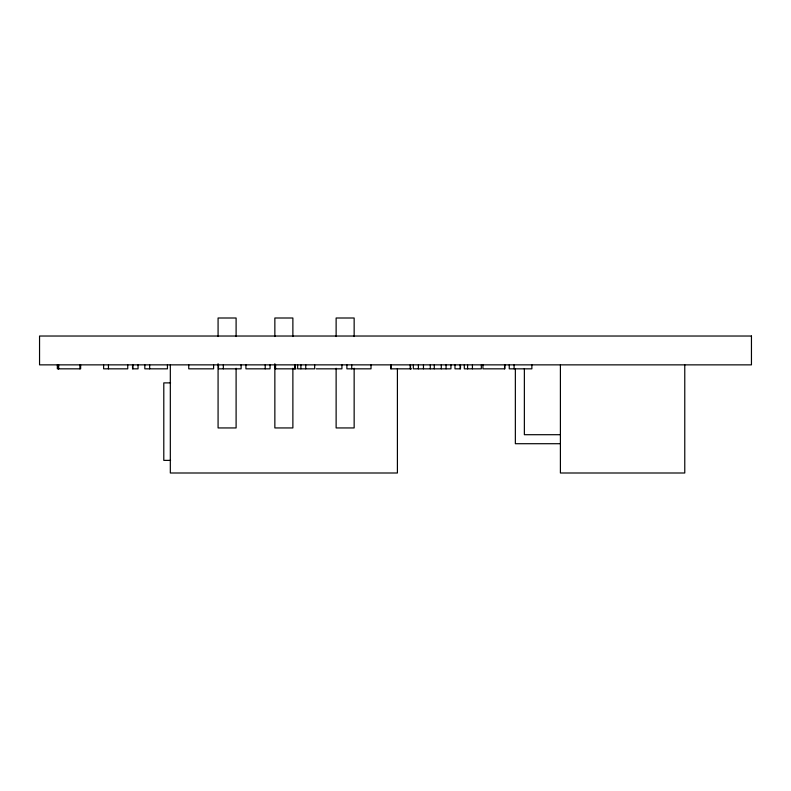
<?xml version="1.0" encoding="UTF-8"?>
<svg xmlns="http://www.w3.org/2000/svg" width="791" height="791" viewBox="0 0 791 791"><rect width="100%" height="100%" fill="white"/><g stroke="black" fill="none" stroke-linecap="round" stroke-linejoin="round"><path stroke-width="1.19" d="M296.091 368.833L275.288 368.833L275.288 364.859M316.212 368.833L341.92 368.833L341.92 364.859M411.557 368.833L390.754 368.833L390.754 364.859M170.569 382.884L163.796 382.884L163.796 460.382L170.569 460.382M560.404 434.704L524.364 434.704L524.364 368.537M560.404 443.711L515.356 443.711L515.356 368.557M684.769 364.859L684.769 472.998L560.404 472.998L560.404 364.859M531.868 364.859L531.868 368.833L509.256 368.833L509.256 364.859M514.101 364.859L514.101 368.833M504.856 364.859L504.856 368.833L482.935 368.833L482.935 364.859M504.569 364.859L504.569 368.833M481.333 364.859L481.333 368.833L464.307 368.833L464.307 364.859M472.425 364.859L472.425 368.833M467.58 364.859L467.58 368.833M460.5 364.859L460.5 368.833L454.983 368.833L454.983 364.859M460.164 364.859L460.164 368.833M450.939 364.859L450.939 368.833L413.337 368.833L413.337 364.859M446.075 364.859L446.075 368.833M441.289 364.859L441.289 368.833M434.279 364.859L434.279 368.833M430.284 364.859L430.284 368.833M423.462 364.859L423.462 368.833M418.39 364.859L418.39 368.833M410.509 364.859L410.509 368.833M410.252 364.859L410.252 368.833M397.408 368.547L397.408 472.998L170.322 472.998L170.322 364.859M391.011 364.859L391.011 368.833M371.019 364.859L371.019 368.833L346.883 368.833L346.883 364.859M354.15 336.531L354.15 318.002L336.126 318.002L336.126 336.531M354.15 368.25L354.15 427.941L336.126 427.941L336.126 368.25M351.728 364.859L351.728 368.833M314.67 364.859L314.67 368.833L297.643 368.833L297.643 364.859M305.751 364.859L305.751 368.833M300.906 364.859L300.906 368.833M295.043 364.859L295.043 368.833M294.786 364.859L294.786 368.833M292.878 336.531L292.878 318.002L274.853 318.002L274.853 336.531M292.878 368.25L292.878 427.941L274.853 427.941L274.853 363.712M275.545 364.859L275.545 368.833M270.057 364.859L270.057 368.833L245.922 368.833L245.922 364.859M265.212 364.859L265.212 368.833M241.107 364.859L241.107 368.833L218.494 368.833L218.494 364.859M236.104 336.531L236.104 318.002L218.079 318.002L218.079 336.531M236.104 368.25L236.104 427.941L218.079 427.941L218.079 363.712M223.329 364.859L223.329 368.833M213.6 364.859L213.6 368.833L188.742 368.833L188.742 364.859M167.445 364.859L167.445 368.833L144.822 368.833L144.822 364.859M149.667 364.859L149.667 368.833M138.049 364.859L138.049 368.833L132.542 368.833L132.542 364.859M132.878 364.859L132.878 368.833M127.746 364.859L127.746 368.833L103.611 368.833L103.611 364.859M108.456 364.859L108.456 368.833M80.642 364.859L80.642 368.833L57.328 368.833L57.328 364.859M79.891 364.859L79.891 368.833M58.692 364.859L58.692 368.833M58.386 364.859L58.386 368.833M751.45 336.027L39.55 336.027L39.55 364.859L751.45 364.859L751.45 336.027"/></g></svg>
